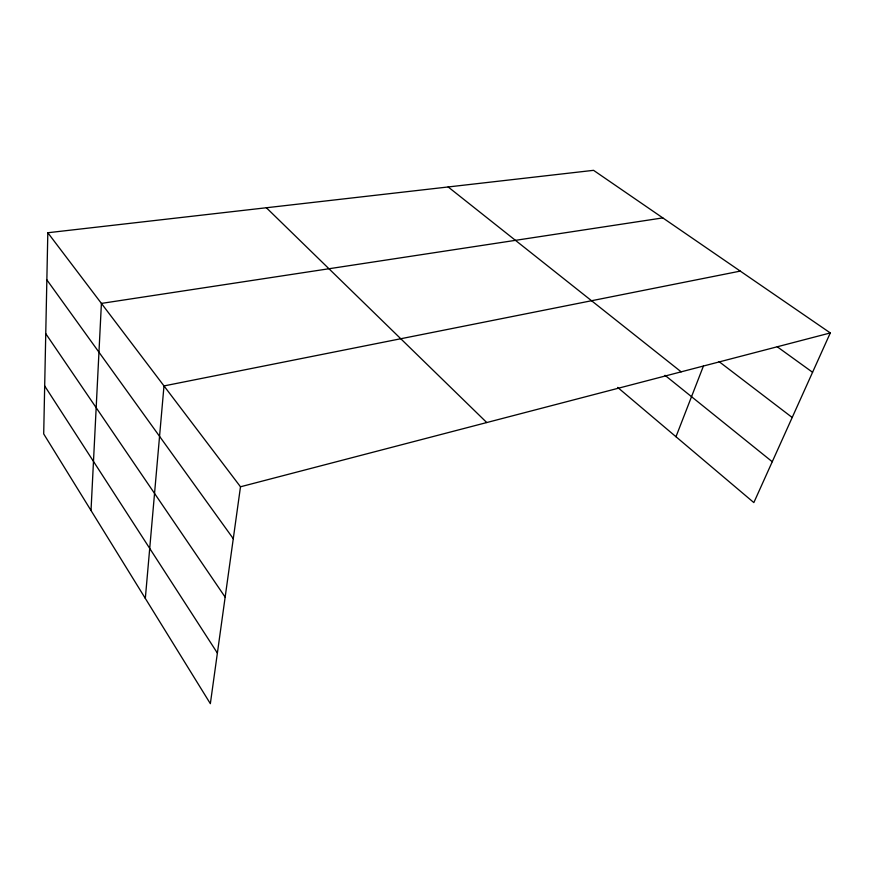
<?xml version="1.0" encoding="UTF-8"?>
<svg xmlns="http://www.w3.org/2000/svg" width="874" height="874" viewBox="0 0 874 874"><rect width="100%" height="100%" fill="white"/><g stroke="black" fill="none" stroke-linecap="round" stroke-linejoin="round"><path stroke-width="1.31" d="M47.819 232.746L43.7 433.919L210.35 703.668L240.492 486.785L47.819 232.746L593.555 170.332L830.3 332.939L753.847 502.583L617.645 387.401M91.016 510.503L101.406 303.409L662.809 217.899M145.324 598.406L163.984 385.926L740.267 271.104M675.984 436.727L703.384 366.14M240.492 486.785L830.3 332.939M777.27 346.792L812.569 372.28M719.073 361.628L792.194 417.488M448.165 186.96L681.174 371.843M665.005 375.307L772.255 461.734M266.373 207.75L486.763 422.546M46.846 279.855L233.282 538.701M45.754 333.66L225.164 597.139M44.683 385.947L217.386 653.075"/></g></svg>
